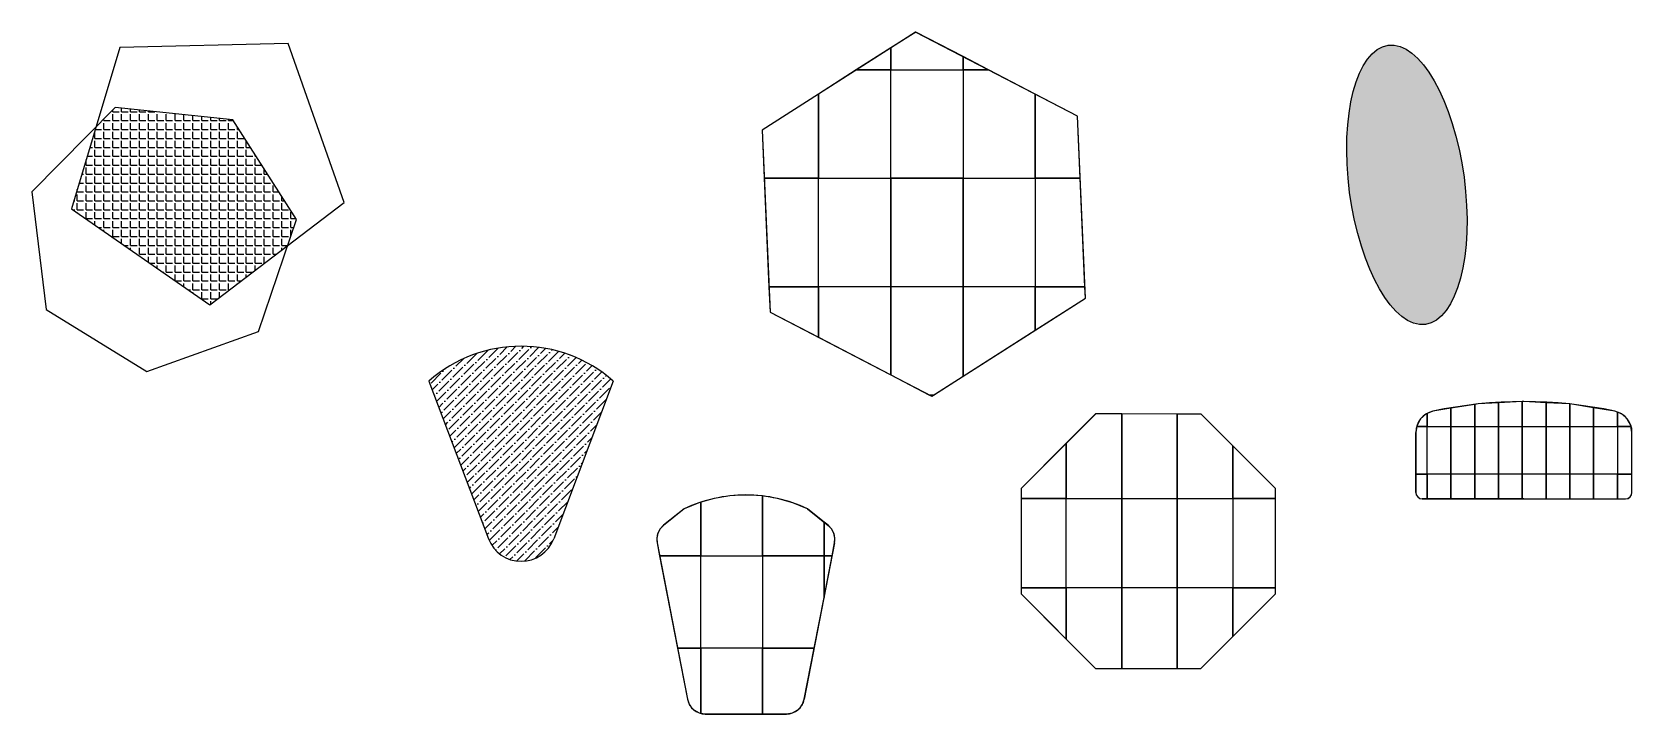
# Model space of a CAD drawing. Header units: millimetres. Extents: x 820 to 4334, y 673 to 2170.
import ezdxf

# ---------------------------------------------------------------- set-up
doc = ezdxf.new("R2010")
doc.units = ezdxf.units.MM
doc.header["$XCLIPFRAME"] = 2
picture_1 = doc.add_image_def('image1.jpg', size_in_pixel=(427, 640))
picture_2 = doc.add_image_def('image2.jpg', size_in_pixel=(397, 640))
picture_3 = doc.add_image_def('image3.jpg', size_in_pixel=(320, 640))
picture_4 = doc.add_image_def('image4.jpg', size_in_pixel=(426, 640))

msp = doc.modelspace()

# ---------------------------------------------------------------- hatches: boundary and pattern name
h = msp.add_hatch(color=256)
h.dxf.hatch_style = 1
h.set_gradient(color1=(153, 27, 30), color2=(19, 155, 72), tint=1, name='INVCYLINDER')
edge = h.paths.add_edge_path()
edge.add_ellipse((3839.7, 1834.5), major_axis=(40.9, -306.5), ratio=0.409916, start_angle=0, end_angle=360)
h = msp.add_hatch()
h.set_pattern_fill('ANGLE', color=256, scale=2.8)
h.set_pattern_definition([(0, (0, 0), (0, 19.558), [14.224, -5.334]), (90, (0, 0), (-19.558, 1e-15), [14.224, -5.334])])
h.paths.add_polyline_path([(1261.1, 1977.3), (1002.5, 2004.4), (960.4, 1961.6), (906.5, 1781.4), (1211, 1570.8), (1381.7, 1700.9), (1401.2, 1758.3)])
h = msp.add_hatch()
h.set_pattern_fill('ANSI36', color=256, scale=3.9)
h.paths.add_polyline_path([(2096.8, 1403.6, 0.377821), (1691.8, 1403.6), (1822.7, 1057.3, 0.691103), (1965.9, 1057.3)])

# ---------------------------------------------------------------- linework, layer by layer
for p, q in [((1691.8, 1403.6), (1822.7, 1057.3)), ((2096.8, 1403.6), (1965.9, 1057.3)), ((3859.3, 1159.2), (3859.3, 1290.9)), ((4334.2, 1159.2), (4334.2, 1290.9)), ((4096.8, 1144.9), (3873.6, 1144.9)), ((4096.8, 1144.9), (4320, 1144.9)), ((2252.5, 1123.2), (2207.2, 1086.8)), ((2523.5, 1123.2), (2568.7, 1086.8)), ((2193, 1048.1), (2259.7, 704.9)), ((2582.9, 1048.1), (2516.2, 704.9)), ((2298.9, 672.6), (2477, 672.6))]:
    msp.add_line(p, q)
for points in [[(1211, 1570.8), (1505.5, 1795.3), (1382.9, 2144.8), (1012.7, 2136.2), (906.5, 1781.4)], [(3133.7, 1585.5), (3116, 1985.3), (2760.9, 2170), (2423.5, 1954.8), (2441.1, 1554.9), (2796.2, 1370.3)], [(1317.3, 1512.2), (1401.2, 1758.3), (1261.1, 1977.3), (1002.5, 2004.4), (820.1, 1819), (851.3, 1560.9), (1072.6, 1424.3)], [(3156.1, 772.8), (3387.4, 772.7), (3551.1, 936.2), (3551.2, 1167.6), (3387.7, 1331.2), (3156.3, 1331.3), (2992.6, 1167.8), (2992.5, 936.4)]]:
    msp.add_lwpolyline(points, close=True)
for centre, radius, start, end in [((1894.3, 1173.9), 306.2, 48.6047, 131.3953), ((3906.8, 1290.9), 47.5, 102.1532, 180), ((4096.8, 408.8), 949.8, 77.8468, 102.1532), ((4286.7, 1290.9), 47.5, 0, 77.8468), ((2388, 834.1), 319.3, 90, 115.1111), ((2388, 834.1), 319.3, 64.8889, 90), ((3873.6, 1159.2), 14.2, 180, 270), ((4320, 1159.2), 14.2, 270, 0), ((1894.3, 1084.4), 76.6, 200.7031, 339.2969), ((2232.2, 1055.7), 39.9, 128.7902, 191), ((2543.7, 1055.7), 39.9, 349, 51.2098), ((2298.9, 712.5), 39.9, 191, 270), ((2477, 712.5), 39.9, 270, 349)]:
    msp.add_arc(centre, radius, start, end)
msp.add_ellipse((3839.7, 1834.5), major_axis=(40.9, -306.5), ratio=0.409916)

# ---------------------------------------------------------------- pictures from other files: only their frames are drawn
image = msp.add_image(picture_1, insert=(2706.1, 2086.8), size_in_units=(158.8, 238))
image.set_boundary_path([(-0.5, 509.9), (-0.5, 639.5), (426.5, 639.5), (426.5, 561.27), (146.93, 415.9), (-0.5, 509.9)])
image = msp.add_image(picture_1, insert=(2547.3, 2086.8), size_in_units=(158.8, 238))
image.set_boundary_path([(223.3, 639.5), (426.5, 639.5), (426.5, 509.9), (223.3, 639.5)])
image = msp.add_image(picture_1, insert=(2864.9, 2086.8), size_in_units=(158.8, 238))
image.set_boundary_path([(-0.5, 561.27), (-0.5, 639.5), (149.96, 639.5), (-0.5, 561.27)])
image = msp.add_image(picture_1, insert=(2547.3, 1848.8), size_in_units=(158.8, 238))
image.set_boundary_path([(-0.5, 142.2), (-0.5, 639.5), (426.5, 639.5), (426.5, -0.5), (223.3, -0.5), (-0.5, 142.2)])
image = msp.add_image(picture_1, insert=(2706.1, 1848.8), size_in_units=(158.8, 238))
image.dxf.flags = 7
image = msp.add_image(picture_1, insert=(2864.9, 1848.8), size_in_units=(158.8, 238))
image.set_boundary_path([(149.96, -0.5), (-0.5, -0.5), (-0.5, 639.5), (426.5, 639.5), (426.5, 143.3), (149.96, -0.5)])
image = msp.add_image(picture_1, insert=(2388.6, 1848.8), size_in_units=(158.8, 238))
image.set_boundary_path([(106.05, 639.5), (426.5, 639.5), (426.5, 142.2), (93.5, 354.6), (106.05, 639.5)])
image = msp.add_image(picture_1, insert=(3023.7, 1848.8), size_in_units=(158.8, 238))
image.set_boundary_path([(-0.5, 143.3), (-0.5, 639.5), (264.03, 639.5), (247.83, 272.4), (-0.5, 143.3)])
image = msp.add_image(picture_1, insert=(2388.6, 1610.8), size_in_units=(158.8, 238))
image.set_boundary_path([(134.3, 639.5), (426.5, 639.5), (426.5, -0.5), (106.05, -0.5), (134.3, 639.5)])
image = msp.add_image(picture_1, insert=(2547.3, 1610.8), size_in_units=(158.8, 238))
image.dxf.flags = 7
image = msp.add_image(picture_1, insert=(2706.1, 1610.8), size_in_units=(158.8, 238))
image.dxf.flags = 7
image = msp.add_image(picture_1, insert=(2864.9, 1610.8), size_in_units=(158.8, 238))
image.dxf.flags = 7
image = msp.add_image(picture_1, insert=(3023.7, 1610.8), size_in_units=(158.8, 238))
image.set_boundary_path([(264.03, -0.5), (-0.5, -0.5), (-0.5, 639.5), (292.3, 639.5), (264.03, -0.5)])
image = msp.add_image(picture_1, insert=(2388.6, 1372.8), size_in_units=(158.8, 238))
image.set_boundary_path([(426.5, 298.33), (426.5, -0.5), (134.3, -0.5), (140.9, 149.84), (426.5, 298.33)])
image = msp.add_image(picture_1, insert=(2547.3, 1372.8), size_in_units=(158.8, 238))
image.set_boundary_path([(426.5, 520.36), (426.5, -0.5), (-0.5, -0.5), (-0.5, 298.33), (426.5, 520.36)])
image = msp.add_image(picture_1, insert=(2706.1, 1372.8), size_in_units=(158.8, 238))
image.set_boundary_path([(228.64, 639.5), (252.6, 639.5), (426.5, 528.6), (426.5, -0.5), (-0.5, -0.5), (-0.5, 520.36), (228.64, 639.5)])
image = msp.add_image(picture_1, insert=(2864.9, 1372.8), size_in_units=(158.8, 238))
image.set_boundary_path([(426.5, 256.3), (426.5, -0.5), (-0.5, -0.5), (-0.5, 528.6), (426.5, 256.3)])
image = msp.add_image(picture_1, insert=(3023.7, 1372.8), size_in_units=(158.8, 238))
image.set_boundary_path([(292.3, -0.5), (-0.5, -0.5), (-0.5, 256.3), (295.3, 67.65), (292.3, -0.5)])
image = msp.add_image(picture_1, insert=(2706.1, 1134.9), size_in_units=(158.8, 238))
image.set_boundary_path([(252.6, -0.5), (228.64, -0.5), (241.83, 6.36), (252.6, -0.5)])
image = msp.add_image(picture_3, insert=(3884.4, 1303.7), size_in_units=(52.2, 104.5))
image.set_boundary_path([(-0.5, 463.8), (-0.5, 639.5), (319.5, 639.5), (319.5, 394.1), (75.5, 433.3), (-0.5, 463.8)])
image = msp.add_image(picture_3, insert=(3936.6, 1303.7), size_in_units=(52.2, 104.5))
image.set_boundary_path([(-0.5, 394.1), (-0.5, 639.5), (319.5, 639.5), (319.5, 342.8), (-0.5, 394.1)])
image = msp.add_image(picture_3, insert=(3988.9, 1303.7), size_in_units=(52.2, 104.5))
image.set_boundary_path([(-0.5, 342.8), (-0.5, 639.5), (319.5, 639.5), (319.5, 321), (44.5, 335.5), (-0.5, 342.8)])
image = msp.add_image(picture_3, insert=(4041.1, 1303.7), size_in_units=(52.2, 104.5))
image.set_boundary_path([(-0.5, 321), (-0.5, 639.5), (319.5, 639.5), (319.5, 304), (-0.5, 321)])
image = msp.add_image(picture_3, insert=(4093.3, 1303.7), size_in_units=(52.2, 104.5))
image.set_boundary_path([(-0.5, 304), (-0.5, 639.5), (319.5, 639.5), (319.5, 318.7), (20.4, 302.9), (-0.5, 304)])
image = msp.add_image(picture_3, insert=(4145.6, 1303.7), size_in_units=(52.2, 104.5))
image.set_boundary_path([(-0.5, 318.7), (-0.5, 639.5), (319.5, 639.5), (319.5, 336), (316.4, 335.5), (-0.5, 318.7)])
image = msp.add_image(picture_3, insert=(4197.8, 1303.7), size_in_units=(52.2, 104.5))
image.set_boundary_path([(-0.5, 336), (-0.5, 639.5), (319.5, 639.5), (319.5, 387.4), (-0.5, 336)])
image = msp.add_image(picture_3, insert=(4250, 1303.7), size_in_units=(52.2, 104.5))
image.set_boundary_path([(-0.5, 387.4), (-0.5, 639.5), (319.5, 639.5), (319.5, 447), (285.4, 433.3), (-0.5, 387.4)])
image = msp.add_image(picture_2, insert=(3091.8, 1145.9), size_in_units=(121.8, 196.4))
image.set_boundary_path([(-0.5, 245.2), (-0.5, 639.5), (396.5, 639.5), (396.5, 35.4), (209.56, 35.34), (-0.5, 245.2)])
image = msp.add_image(picture_2, insert=(3213.7, 1145.9), size_in_units=(121.8, 196.4))
image.set_boundary_path([(-0.5, 35.4), (-0.5, 639.5), (396.5, 639.5), (396.5, 35.6), (-0.5, 35.4)])
image = msp.add_image(picture_2, insert=(3335.5, 1145.9), size_in_units=(121.8, 196.4))
image.set_boundary_path([(-0.5, 35.6), (-0.5, 639.5), (396.5, 639.5), (396.5, 262.8), (169.54, 35.66), (-0.5, 35.6)])
image = msp.add_image(picture_3, insert=(3832.2, 1199.2), size_in_units=(52.2, 104.5))
image.set_boundary_path([(165.8, 639.5), (319.5, 639.5), (319.5, -0.5), (179.2, -0.5), (165.8, 77.7), (165.8, 639.5)])
image = msp.add_image(picture_3, insert=(3832.2, 1303.7), size_in_units=(52.2, 104.5))
image.set_boundary_path([(179.2, 639.5), (319.5, 639.5), (319.5, 463.8), (304.2, 469.9), (230.4, 534.9), (182.4, 620.7), (179.2, 639.5)])
image = msp.add_image(picture_3, insert=(3884.4, 1199.2), size_in_units=(52.2, 104.5))
image.dxf.flags = 7
image = msp.add_image(picture_3, insert=(3936.6, 1199.2), size_in_units=(52.2, 104.5))
image.dxf.flags = 7
image = msp.add_image(picture_3, insert=(3988.9, 1199.2), size_in_units=(52.2, 104.5))
image.dxf.flags = 7
image = msp.add_image(picture_3, insert=(4041.1, 1199.2), size_in_units=(52.2, 104.5))
image.dxf.flags = 7
image = msp.add_image(picture_3, insert=(4093.3, 1199.2), size_in_units=(52.2, 104.5))
image.dxf.flags = 7
image = msp.add_image(picture_3, insert=(4145.6, 1199.2), size_in_units=(52.2, 104.5))
image.dxf.flags = 7
image = msp.add_image(picture_3, insert=(4197.8, 1199.2), size_in_units=(52.2, 104.5))
image.dxf.flags = 7
image = msp.add_image(picture_3, insert=(4250, 1199.2), size_in_units=(52.2, 104.5))
image.dxf.flags = 7
image = msp.add_image(picture_3, insert=(4302.3, 1303.7), size_in_units=(52.2, 104.5))
image.set_boundary_path([(-0.5, 447), (-0.5, 639.5), (181.6, 639.5), (178.4, 620.7), (130.5, 534.9), (56.6, 469.9), (-0.5, 447)])
image = msp.add_image(picture_3, insert=(4302.3, 1199.2), size_in_units=(52.2, 104.5))
image.set_boundary_path([(181.6, -0.5), (-0.5, -0.5), (-0.5, 639.5), (195, 639.5), (195, 77.7), (181.6, -0.5)])
image = msp.add_image(picture_2, insert=(2970, 1145.9), size_in_units=(121.8, 196.4))
image.set_boundary_path([(73.17, 639.5), (396.5, 639.5), (396.5, 245.2), (73.2, 568.26), (73.17, 639.5)])
image = msp.add_image(picture_2, insert=(3457.3, 1145.9), size_in_units=(121.8, 196.4))
image.set_boundary_path([(-0.5, 262.8), (-0.5, 639.5), (305.4, 639.5), (305.45, 569), (-0.5, 262.8)])
image = msp.add_image(picture_3, insert=(3832.2, 1094.7), size_in_units=(52.2, 104.5))
image.set_boundary_path([(319.5, 332), (319.5, -0.5), (165.8, -0.5), (165.8, 244.7), (172.5, 278.1), (191.4, 306.4), (219.7, 325.4), (253.1, 332), (319.5, 332)])
image = msp.add_image(picture_3, insert=(3884.4, 1094.7), size_in_units=(52.2, 104.5))
image.set_boundary_path([(319.5, 332), (319.5, -0.5), (-0.5, -0.5), (-0.5, 332), (319.5, 332)])
image = msp.add_image(picture_3, insert=(3936.6, 1094.7), size_in_units=(52.2, 104.5))
image.set_boundary_path([(319.5, 332), (319.5, -0.5), (-0.5, -0.5), (-0.5, 332), (319.5, 332)])
image = msp.add_image(picture_3, insert=(3988.9, 1094.7), size_in_units=(52.2, 104.5))
image.set_boundary_path([(319.5, 332), (319.5, -0.5), (-0.5, -0.5), (-0.5, 332), (319.5, 332)])
image = msp.add_image(picture_3, insert=(4041.1, 1094.7), size_in_units=(52.2, 104.5))
image.set_boundary_path([(319.5, 332), (319.5, -0.5), (-0.5, -0.5), (-0.5, 332), (319.5, 332)])
image = msp.add_image(picture_3, insert=(4093.3, 1094.7), size_in_units=(52.2, 104.5))
image.set_boundary_path([(319.5, 332), (319.5, -0.5), (-0.5, -0.5), (-0.5, 332), (20.4, 332), (319.5, 332)])
image = msp.add_image(picture_3, insert=(4145.6, 1094.7), size_in_units=(52.2, 104.5))
image.set_boundary_path([(319.5, 332), (319.5, -0.5), (-0.5, -0.5), (-0.5, 332), (319.5, 332)])
image = msp.add_image(picture_3, insert=(4197.8, 1094.7), size_in_units=(52.2, 104.5))
image.set_boundary_path([(319.5, 332), (319.5, -0.5), (-0.5, -0.5), (-0.5, 332), (319.5, 332)])
image = msp.add_image(picture_3, insert=(4250, 1094.7), size_in_units=(52.2, 104.5))
image.set_boundary_path([(319.5, 332), (319.5, -0.5), (-0.5, -0.5), (-0.5, 332), (319.5, 332)])
image = msp.add_image(picture_3, insert=(4302.3, 1094.7), size_in_units=(52.2, 104.5))
image.set_boundary_path([(195, -0.5), (-0.5, -0.5), (-0.5, 332), (107.8, 332), (141.2, 325.4), (169.5, 306.4), (188.4, 278.1), (195, 244.7), (195, -0.5)])
image = msp.add_image(picture_4, insert=(2153.7, 1020.1), size_in_units=(135.3, 203.3))
image.set_boundary_path([(140.26, 639.5), (425.5, 639.5), (425.5, 269.83), (412.4, 273.5), (310.3, 314.7), (167.7, 429.3), (144.35, 454), (128.45, 484.04), (121.2, 517.26), (123.1, 551.2), (140.26, 639.5)])
image = msp.add_image(picture_4, insert=(2289.1, 1020.1), size_in_units=(135.3, 203.3))
image.set_boundary_path([(-0.5, 269.83), (-0.5, 639.5), (425.5, 639.5), (425.5, 226.5), (420.8, 225.7), (310.9, 219.7), (200.96, 225.7), (92.36, 243.74), (-0.5, 269.83)])
image = msp.add_image(picture_4, insert=(2424.4, 1020.1), size_in_units=(135.3, 203.3))
image.set_boundary_path([(-0.5, 226.5), (-0.5, 639.5), (425.5, 639.5), (425.5, 406.4), (311.45, 314.7), (209.37, 273.5), (103.4, 243.74), (-0.5, 226.5)])
image = msp.add_image(picture_2, insert=(2970, 949.5), size_in_units=(121.8, 196.4))
image.set_boundary_path([(72.9, 639.5), (396.5, 639.5), (396.5, -0.5), (73.17, -0.5), (72.9, 639.5)])
image = msp.add_image(picture_2, insert=(3091.8, 949.5), size_in_units=(121.8, 196.4))
image.dxf.flags = 7
image = msp.add_image(picture_2, insert=(3213.7, 949.5), size_in_units=(121.8, 196.4))
image.dxf.flags = 7
image = msp.add_image(picture_2, insert=(3335.5, 949.5), size_in_units=(121.8, 196.4))
image.dxf.flags = 7
image = msp.add_image(picture_2, insert=(3457.3, 949.5), size_in_units=(121.8, 196.4))
image.set_boundary_path([(305.4, -0.5), (-0.5, -0.5), (-0.5, 639.5), (305.15, 639.5), (305.4, -0.5)])
image = msp.add_image(picture_4, insert=(2559.7, 1020.1), size_in_units=(135.3, 203.3))
image.set_boundary_path([(-0.5, 406.4), (-0.5, 639.5), (55.5, 639.5), (72.65, 551.2), (74.56, 517.26), (67.3, 484.04), (51.4, 454), (28, 429.3), (-0.5, 406.4)])
image = msp.add_image(picture_4, insert=(2153.7, 816.8), size_in_units=(135.3, 203.3))
image.set_boundary_path([(264.67, 639.5), (425.5, 639.5), (425.5, -0.5), (140.26, -0.5), (264.67, 639.5)])
image = msp.add_image(picture_4, insert=(2289.1, 816.8), size_in_units=(135.3, 203.3))
image.dxf.flags = 7
image = msp.add_image(picture_4, insert=(2424.4, 816.8), size_in_units=(135.3, 203.3))
image.set_boundary_path([(425.5, 287.54), (425.5, -0.5), (-0.5, -0.5), (-0.5, 639.5), (357.1, 639.5), (425.5, 287.54)])
image = msp.add_image(picture_4, insert=(2559.7, 816.8), size_in_units=(135.3, 203.3))
image.set_boundary_path([(55.5, -0.5), (-0.5, -0.5), (-0.5, 287.54), (55.5, -0.5)])
image = msp.add_image(picture_2, insert=(2970, 753.1), size_in_units=(121.8, 196.4))
image.set_boundary_path([(396.5, 366.1), (396.5, -0.5), (72.9, -0.5), (72.9, 42.2), (396.5, 366.1)])
image = msp.add_image(picture_2, insert=(3091.8, 753.1), size_in_units=(121.8, 196.4))
image.set_boundary_path([(396.5, 575.7), (396.5, -0.5), (-0.5, -0.5), (-0.5, 366.1), (208.8, 575.6), (396.5, 575.7)])
image = msp.add_image(picture_2, insert=(3213.7, 753.1), size_in_units=(121.8, 196.4))
image.set_boundary_path([(396.5, 575.84), (396.5, -0.5), (-0.5, -0.5), (-0.5, 575.7), (396.5, 575.84)])
image = msp.add_image(picture_2, insert=(3335.5, 753.1), size_in_units=(121.8, 196.4))
image.set_boundary_path([(396.5, 348.4), (396.5, -0.5), (-0.5, -0.5), (-0.5, 575.84), (168.8, 575.9), (396.5, 348.4)])
image = msp.add_image(picture_2, insert=(3457.3, 753.1), size_in_units=(121.8, 196.4))
image.set_boundary_path([(305.15, -0.5), (-0.5, -0.5), (-0.5, 348.4), (305.14, 43), (305.15, -0.5)])
image = msp.add_image(picture_4, insert=(2153.7, 613.5), size_in_units=(135.3, 203.3))
image.set_boundary_path([(425.5, 447.9), (425.5, -0.5), (264.67, -0.5), (333.1, 351.6), (348.47, 391.86), (376.5, 424.6), (414, 445.9), (425.5, 447.9)])
image = msp.add_image(picture_4, insert=(2289.1, 613.5), size_in_units=(135.3, 203.3))
image.set_boundary_path([(425.5, 453.3), (425.5, -0.5), (-0.5, -0.5), (-0.5, 447.9), (30.45, 453.3), (425.5, 453.3)])
image = msp.add_image(picture_4, insert=(2424.4, 613.5), size_in_units=(135.3, 203.3))
image.set_boundary_path([(357.1, -0.5), (-0.5, -0.5), (-0.5, 453.3), (165.3, 453.3), (207.76, 445.9), (245.2, 424.6), (273.3, 391.86), (288.64, 351.6), (357.1, -0.5)])

doc.saveas('drawing.dxf')
